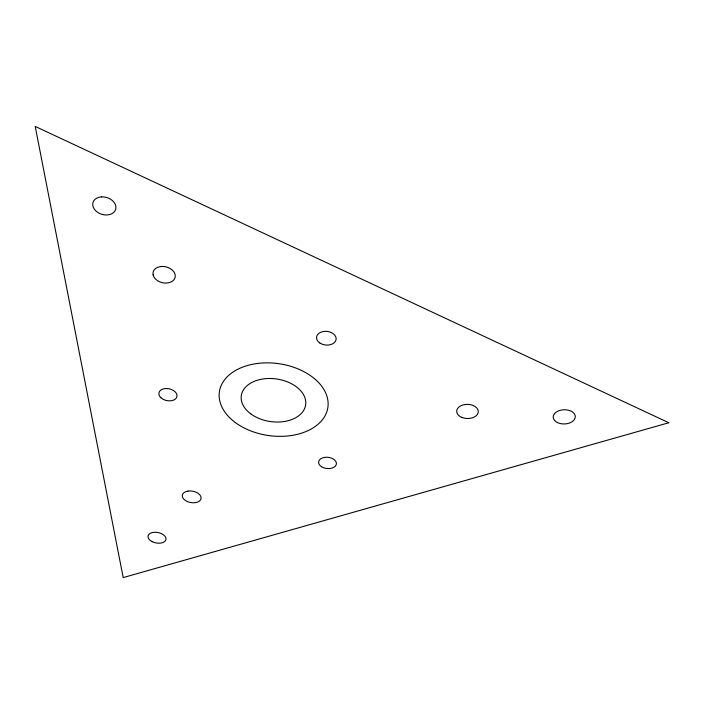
<?xml version="1.0" encoding="UTF-8"?>
<svg xmlns="http://www.w3.org/2000/svg" width="704" height="704" viewBox="0 0 704 704"><rect width="100%" height="100%" fill="white"/><g stroke="black" fill="none" stroke-linecap="round" stroke-linejoin="round"><path stroke-width="1.06" d="M554.55 413.609L553.502 415.36A11.062 7.11 -1.7 0 0 560.19 423.544A11.062 7.11 -1.7 0 0 573.892 420.174L574.966 418.431A11.062 7.11 -1.7 0 0 568.313 410.168A11.062 7.11 -1.7 0 0 554.55 413.609M668.8 422.743L123.191 577.588L35.2 126.412L668.8 422.743M187.95 491.102L185.83 491.638A9.522 5.764 10.3 0 0 183.577 498.925A9.522 5.764 10.3 0 0 195.378 502.656L197.49 502.128A9.522 5.764 10.3 0 0 199.795 494.824A9.522 5.764 10.3 0 0 187.95 491.102M101.367 196.882L98.551 197.393A11.854 8.765 17.2 0 0 93.57 207.865A11.854 8.765 17.2 0 0 107.237 214.975L110.026 214.482A11.854 8.765 17.2 0 0 115.086 204.002A11.854 8.765 17.2 0 0 101.367 196.882M462.088 417.507L459.862 416.363A10.806 7.075 1.3 0 1 458.911 407.026A10.806 7.075 1.3 0 1 472.903 405.39L475.147 406.551A10.806 7.075 1.3 0 1 476.054 415.862A10.806 7.075 1.3 0 1 462.088 417.507M152.24 541.684L150.418 540.566A9.143 5.306 11 0 1 150.031 533.43A9.143 5.306 11 0 1 161.806 533.799L163.627 534.926A9.143 5.306 11 0 1 163.97 542.036A9.143 5.306 11 0 1 152.24 541.684M153.094 274.868L152.997 272.712A11.317 8.114 13.3 0 1 163.812 266.517A11.317 8.114 13.3 0 1 175.155 274.754L175.217 276.91A11.317 8.114 13.3 0 1 164.41 283.008A11.317 8.114 13.3 0 1 153.094 274.868M160.855 397.672A9.187 6.019 11.8 0 0 176.396 397.901A9.187 6.019 11.8 0 0 166.575 388.511A9.187 6.019 11.8 0 0 160.855 397.672M321.675 466.787A8.932 5.632 6.3 0 0 336.257 464.578A8.932 5.632 6.3 0 0 324.658 457.371A8.932 5.632 6.3 0 0 321.675 466.787M319.889 343.033A9.83 6.846 6 0 0 335.958 340.067A9.83 6.846 6 0 0 323.18 331.54A9.83 6.846 6 0 0 319.889 343.033M251.02 414.049A32.507 21.516 8.1 0 0 304.841 407.977A32.507 21.516 8.1 0 0 264.572 378.761A32.507 21.516 8.1 0 0 251.02 414.049M235.303 422.514A54.806 36.291 8.1 0 0 326.357 413.01A54.806 36.291 8.1 0 0 259.239 363.264A54.806 36.291 8.1 0 0 235.303 422.514"/></g></svg>
